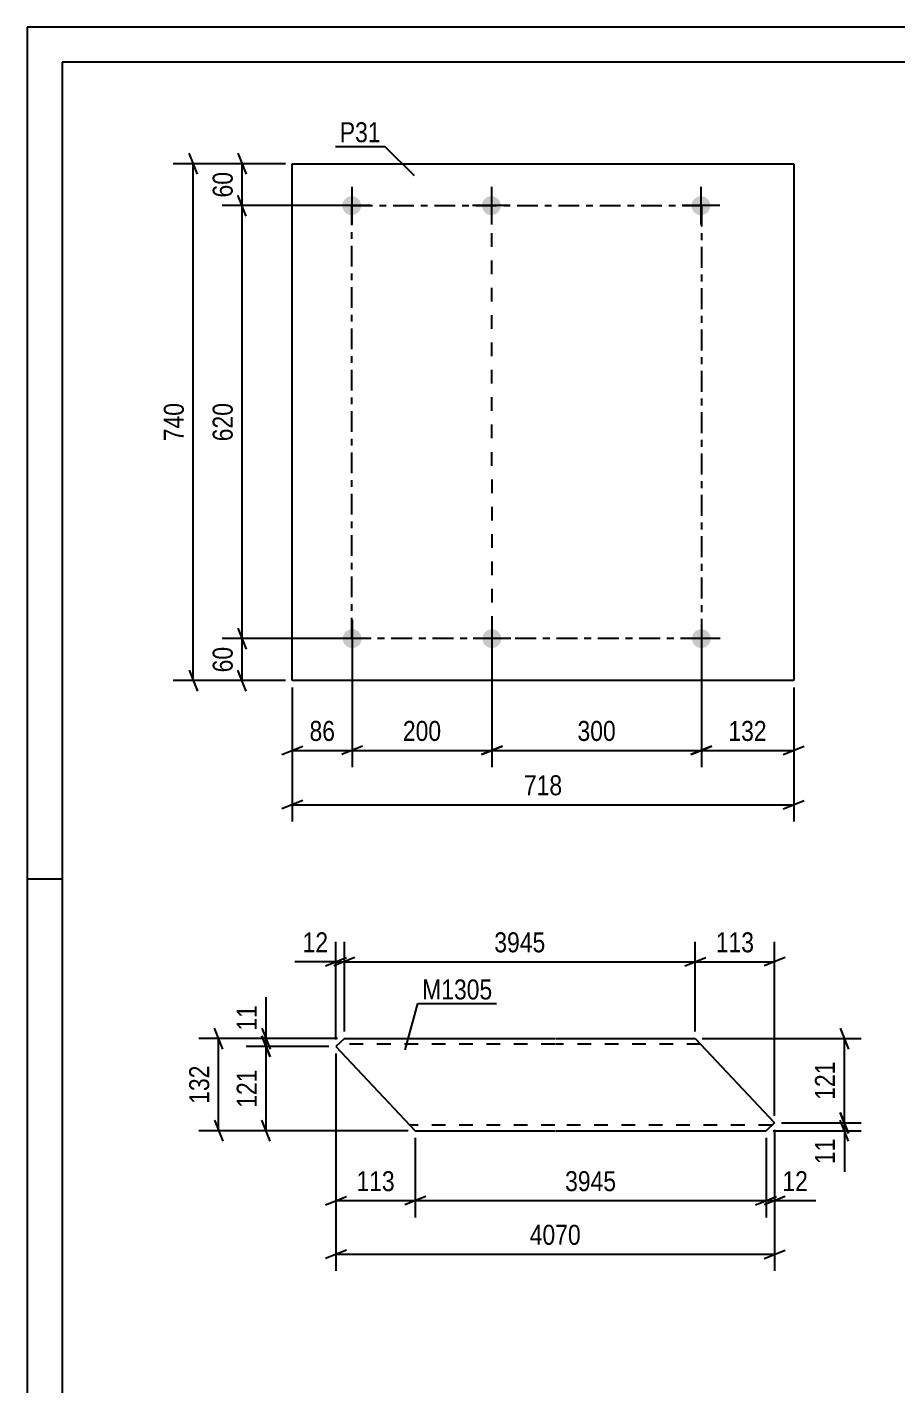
# Model space of a CAD drawing. Header units: millimetres. Extents: x 0 to 3655, y 0 to 1045.
# Drawn here: x 0 to 124.5, y 225.6 to 420 of the extents above; entities that cross this region are included whole.
import ezdxf

# ---------------------------------------------------------------- set-up
doc = ezdxf.new("R2010")
doc.units = ezdxf.units.MM
doc.linetypes.add('DXK_LINE_DOT2', pattern=[3.9198, 1.9599, -1.9599])
doc.linetypes.add('DXK_LINE_DOT3', pattern=[5.9187, 2.979, -0.9799, 0.9799, -0.9799])
doc.styles.add('Arial Narrow', font='ARIALN.TTF', dxfattribs={"height": 0.2})

# ---------------------------------------------------------------- blocks, each defined once
blk = doc.blocks.new('Unknown-570387827-1134')
at = {"color": 5, "linetype": 'Continuous'}
for p, q in [((594, 420), (0, 420)), ((0, 420), (0, 0)), ((589, 415), (5, 415)), ((5, 415), (5, 5)), ((5, 298), (0, 298))]:
    blk.add_line(p, q, dxfattribs=at)
blk = doc.blocks.new('Part-570387827-2112 - 2096')
at = {"color": 2, "linetype": 'Continuous'}
for p, q in [((45.42, 275.17), (44.22, 274.04)), ((45.42, 275.17), (75.57, 275.17)), ((75.67, 275.17), (95.67, 275.17)), ((95.67, 275.17), (107.02, 263.1)), ((44.22, 274.04), (55.57, 261.97)), ((107.02, 263.1), (105.81, 261.97)), ((55.57, 261.97), (75.57, 261.97)), ((75.67, 261.97), (105.81, 261.97))]:
    blk.add_line(p, q, dxfattribs=at)
at = {"color": 7, "linetype": 'DXK_LINE_DOT2'}
for p, q in [((75.57, 274.37), (44.57, 274.37)), ((96.42, 274.37), (75.67, 274.37)), ((75.57, 262.77), (54.82, 262.77)), ((106.66, 262.77), (75.67, 262.77))]:
    blk.add_line(p, q, dxfattribs=at)
blk = doc.blocks.new('Bolt-570387827-3873 - 3839')
at = {"linetype": 'Continuous'}
for points in [[(46.54, 331.09, -1), (46.54, 333.79, -1)], [(66.54, 331.09, -1), (66.54, 333.79, -1)], [(96.54, 331.09, -1), (96.54, 333.79, -1)]]:
    blk.add_hatch(color=1, dxfattribs=at).paths.add_polyline_path(points)
at = {"color": 1, "linetype": 'Continuous'}
for p, q in [((46.54, 335.14), (46.54, 329.74)), ((66.54, 335.14), (66.54, 329.74)), ((96.54, 335.14), (96.54, 329.74)), ((49.24, 332.44), (43.84, 332.44)), ((69.24, 332.44), (63.84, 332.44)), ((99.24, 332.44), (93.84, 332.44))]:
    blk.add_line(p, q, dxfattribs=at)
blk = doc.blocks.new('Bolt-570387827-3878 - 3839')
at = {"linetype": 'Continuous'}
for points in [[(46.47, 393.09, -1), (46.47, 395.79, -1)], [(66.47, 393.09, -1), (66.47, 395.79, -1)], [(96.47, 393.09, -1), (96.47, 395.79, -1)]]:
    blk.add_hatch(color=1, dxfattribs=at).paths.add_polyline_path(points)
at = {"color": 1, "linetype": 'Continuous'}
for p, q in [((46.47, 397.14), (46.47, 391.74)), ((66.47, 397.14), (66.47, 391.74)), ((96.47, 397.14), (96.47, 391.74)), ((49.17, 394.44), (43.77, 394.44)), ((69.17, 394.44), (63.77, 394.44)), ((99.17, 394.44), (93.77, 394.44))]:
    blk.add_line(p, q, dxfattribs=at)
blk = doc.blocks.new('Part-570387827-3893 - 3839')
at = {"color": 2, "linetype": 'Continuous'}
for p, q in [((37.97, 326.44), (37.97, 400.44)), ((37.97, 400.44), (109.77, 400.44)), ((109.77, 400.44), (109.77, 326.44)), ((109.77, 326.44), (37.97, 326.44))]:
    blk.add_line(p, q, dxfattribs=at)
blk = doc.blocks.new('Rectangle-570387827-4001 - 3839')
at = {"color": 1, "linetype": 'DXK_LINE_DOT3'}
blk.add_lwpolyline([(46.47, 394.44), (96.54, 394.44), (96.54, 332.44), (46.47, 332.44), (46.47, 394.44)], close=True, dxfattribs=at)
blk = doc.blocks.new('Line-570387827-3990 - 3839')
at = {"color": 1, "linetype": 'DXK_LINE_DOT2'}
blk.add_line((66.47, 394.44), (66.54, 332.44), dxfattribs=at)
blk = doc.blocks.new('StraightDimension-570387827-2255 - 2096')
at = {"color": 7, "linetype": 'Continuous'}
for p, q in [((44.22, 273.04), (44.22, 249.57)), ((55.57, 260.97), (55.57, 249.57)), ((42.72, 251.37), (45.72, 252.57)), ((44.22, 251.97), (55.57, 251.97)), ((57.07, 252.57), (54.07, 251.37))]:
    blk.add_line(p, q, dxfattribs=at)
at = {"color": 0}
blk.add_wipeout([(53.24, 252.72), (53.24, 256.92), (46.55, 256.92), (46.55, 252.72)], dxfattribs=at)
at = {"color": 3, "style": 'Arial Narrow'}
blk.add_text('113', height=2.863, dxfattribs=at).set_placement((47.15, 253.32))
blk = doc.blocks.new('StraightDimension-570387827-2191 - 2096')
at = {"color": 7, "linetype": 'Continuous'}
for p, q in [((116.42, 264.6), (117.62, 261.6)), ((108.02, 263.1), (119.42, 263.1)), ((117.62, 260.47), (116.42, 263.47)), ((117.02, 261.97), (117.02, 263.1)), ((106.81, 261.97), (119.42, 261.97))]:
    blk.add_line(p, q, dxfattribs=at)
at = {"color": 0}
blk.add_wipeout([(116.27, 261.45), (112.07, 261.45), (112.07, 256.59), (116.27, 256.59)], dxfattribs=at)
at = {"color": 7, "linetype": 'Continuous'}
blk.add_line((117.02, 261.97), (117.02, 256.07), dxfattribs=at)
blk.add_line((117.02, 261.97), (117.02, 256.07), dxfattribs=at)
at = {"color": 3, "style": 'Arial Narrow'}
blk.add_text('11', height=2.863, rotation=90.0002, dxfattribs=at).set_placement((115.67, 257.19))
blk = doc.blocks.new('StraightDimension-570387827-2144 - 2096')
at = {"color": 7, "linetype": 'Continuous'}
for p, q in [((95.67, 276.17), (95.67, 289.02)), ((107.02, 264.1), (107.02, 289.02)), ((94.17, 285.57), (97.17, 286.77)), ((95.67, 286.17), (107.02, 286.17)), ((108.52, 286.77), (105.52, 285.57))]:
    blk.add_line(p, q, dxfattribs=at)
at = {"color": 0}
blk.add_wipeout([(104.68, 286.92), (104.68, 291.12), (98, 291.12), (98, 286.92)], dxfattribs=at)
at = {"color": 3, "style": 'Arial Narrow'}
blk.add_text('113', height=2.863, dxfattribs=at).set_placement((98.6, 287.52))
blk = doc.blocks.new('StraightDimension-570387827-2128 - 2096')
at = {"color": 7, "linetype": 'Continuous'}
for p, q in [((45.42, 276.17), (45.42, 289.02)), ((95.67, 276.17), (95.67, 289.02)), ((46.92, 286.77), (43.92, 285.57)), ((45.42, 286.17), (95.67, 286.17)), ((94.17, 285.57), (97.17, 286.77))]:
    blk.add_line(p, q, dxfattribs=at)
at = {"color": 0}
blk.add_wipeout([(74.8, 286.92), (74.8, 291.12), (66.29, 291.12), (66.29, 286.92)], dxfattribs=at)
at = {"color": 3, "style": 'Arial Narrow'}
blk.add_text('3945', height=2.863, dxfattribs=at).set_placement((66.89, 287.52))
blk = doc.blocks.new('StraightDimension-570387827-2115 - 2096')
at = {"color": 7, "linetype": 'Continuous'}
for p, q in [((44.22, 275.04), (44.22, 289.02)), ((45.42, 276.17), (45.42, 289.02)), ((42.72, 285.57), (45.72, 286.77)), ((46.92, 286.77), (43.92, 285.57)), ((44.22, 286.17), (45.42, 286.17))]:
    blk.add_line(p, q, dxfattribs=at)
at = {"color": 0}
blk.add_wipeout([(43.69, 286.92), (43.69, 291.12), (38.84, 291.12), (38.84, 286.92)], dxfattribs=at)
at = {"color": 7, "linetype": 'Continuous'}
blk.add_line((44.22, 286.17), (38.31, 286.17), dxfattribs=at)
blk.add_line((44.22, 286.17), (38.31, 286.17), dxfattribs=at)
at = {"color": 3, "style": 'Arial Narrow'}
blk.add_text('12', height=2.863, dxfattribs=at).set_placement((39.44, 287.52))
blk = doc.blocks.new('StraightDimension-570387827-2174 - 2096')
at = {"color": 7, "linetype": 'Continuous'}
for p, q in [((33.62, 275.54), (34.82, 272.54)), ((43.22, 274.04), (31.37, 274.04)), ((34.22, 261.97), (34.22, 274.04)), ((34.82, 260.47), (33.62, 263.47)), ((54.57, 261.97), (31.37, 261.97))]:
    blk.add_line(p, q, dxfattribs=at)
at = {"color": 0}
blk.add_wipeout([(33.47, 271.35), (29.27, 271.35), (29.27, 264.66), (33.47, 264.66)], dxfattribs=at)
at = {"color": 3, "style": 'Arial Narrow'}
blk.add_text('121', height=2.863, rotation=90.0002, dxfattribs=at).set_placement((32.87, 265.26))
blk = doc.blocks.new('StraightDimension-570387827-2158 - 2096')
at = {"color": 7, "linetype": 'Continuous'}
for p, q in [((33.62, 276.67), (34.82, 273.67)), ((44.42, 275.17), (31.37, 275.17)), ((34.82, 272.54), (33.62, 275.54)), ((34.22, 274.04), (34.22, 275.17)), ((43.22, 274.04), (31.37, 274.04))]:
    blk.add_line(p, q, dxfattribs=at)
at = {"color": 0}
blk.add_wipeout([(33.47, 280.55), (29.27, 280.55), (29.27, 275.7), (33.47, 275.7)], dxfattribs=at)
at = {"color": 7, "linetype": 'Continuous'}
blk.add_line((34.22, 275.17), (34.22, 281.08), dxfattribs=at)
blk.add_line((34.22, 275.17), (34.22, 281.08), dxfattribs=at)
at = {"color": 3, "style": 'Arial Narrow'}
blk.add_text('11', height=2.863, rotation=90.0002, dxfattribs=at).set_placement((32.87, 276.3))
blk = doc.blocks.new('StraightDimension-570387827-2207 - 2096')
at = {"color": 7, "linetype": 'Continuous'}
for p, q in [((116.42, 276.67), (117.62, 273.67)), ((96.67, 275.17), (119.42, 275.17)), ((117.02, 263.1), (117.02, 275.17)), ((117.62, 261.6), (116.42, 264.6)), ((108.02, 263.1), (119.42, 263.1))]:
    blk.add_line(p, q, dxfattribs=at)
at = {"color": 0}
blk.add_wipeout([(116.27, 272.48), (112.07, 272.48), (112.07, 265.8), (116.27, 265.8)], dxfattribs=at)
at = {"color": 3, "style": 'Arial Narrow'}
blk.add_text('121', height=2.863, rotation=90.0002, dxfattribs=at).set_placement((115.67, 266.4))
blk = doc.blocks.new('StraightDimension-570387827-2224 - 2096')
at = {"color": 7, "linetype": 'Continuous'}
for p, q in [((44.22, 273.04), (44.22, 241.89)), ((107.02, 262.1), (107.02, 241.89)), ((45.72, 244.89), (42.72, 243.69)), ((44.22, 244.29), (107.02, 244.29)), ((105.52, 243.69), (108.52, 244.89))]:
    blk.add_line(p, q, dxfattribs=at)
at = {"color": 0}
blk.add_wipeout([(79.87, 245.04), (79.87, 249.24), (71.36, 249.24), (71.36, 245.04)], dxfattribs=at)
at = {"color": 3, "style": 'Arial Narrow'}
blk.add_text('4070', height=2.863, dxfattribs=at).set_placement((71.96, 245.64))
blk = doc.blocks.new('StraightDimension-570387827-2235 - 2096')
at = {"color": 7, "linetype": 'Continuous'}
for p, q in [((28.02, 273.67), (26.82, 276.67)), ((44.42, 275.17), (24.57, 275.17)), ((27.42, 261.97), (27.42, 275.17)), ((26.82, 263.47), (28.02, 260.47)), ((54.57, 261.97), (24.57, 261.97))]:
    blk.add_line(p, q, dxfattribs=at)
at = {"color": 0}
blk.add_wipeout([(26.67, 271.92), (22.47, 271.92), (22.47, 265.23), (26.67, 265.23)], dxfattribs=at)
at = {"color": 3, "style": 'Arial Narrow'}
blk.add_text('132', height=2.863, rotation=90.0002, dxfattribs=at).set_placement((26.07, 265.83))
blk = doc.blocks.new('StraightDimension-570387827-2268 - 2096')
at = {"color": 7, "linetype": 'Continuous'}
for p, q in [((55.57, 260.97), (55.57, 249.57)), ((105.81, 260.97), (105.81, 249.57)), ((57.07, 252.57), (54.07, 251.37)), ((55.57, 251.97), (105.81, 251.97)), ((104.31, 251.37), (107.31, 252.57))]:
    blk.add_line(p, q, dxfattribs=at)
at = {"color": 0}
blk.add_wipeout([(84.95, 252.72), (84.95, 256.92), (76.43, 256.92), (76.43, 252.72)], dxfattribs=at)
at = {"color": 3, "style": 'Arial Narrow'}
blk.add_text('3945', height=2.863, dxfattribs=at).set_placement((77.03, 253.32))
blk = doc.blocks.new('StraightDimension-570387827-2284 - 2096')
at = {"color": 7, "linetype": 'Continuous'}
for p, q in [((105.81, 260.97), (105.81, 249.57)), ((107.02, 262.1), (107.02, 249.57)), ((104.31, 251.37), (107.31, 252.57)), ((108.52, 252.57), (105.52, 251.37)), ((105.81, 251.97), (107.02, 251.97))]:
    blk.add_line(p, q, dxfattribs=at)
at = {"color": 0}
blk.add_wipeout([(112.4, 252.72), (112.4, 256.92), (107.54, 256.92), (107.54, 252.72)], dxfattribs=at)
at = {"color": 7, "linetype": 'Continuous'}
blk.add_line((107.02, 251.97), (112.92, 251.97), dxfattribs=at)
blk.add_line((107.02, 251.97), (112.92, 251.97), dxfattribs=at)
at = {"color": 3, "style": 'Arial Narrow'}
blk.add_text('12', height=2.863, dxfattribs=at).set_placement((108.14, 253.32))
blk = doc.blocks.new('StraightDimension-570387827-3906 - 3839')
at = {"color": 7, "linetype": 'Continuous'}
for p, q in [((96.54, 331.44), (96.54, 314.04)), ((109.77, 325.44), (109.77, 314.04)), ((98.04, 317.04), (95.04, 315.84)), ((108.27, 315.84), (111.27, 317.04)), ((96.54, 316.44), (109.77, 316.44))]:
    blk.add_line(p, q, dxfattribs=at)
at = {"color": 0}
blk.add_wipeout([(106.5, 317.19), (106.5, 321.39), (99.81, 321.39), (99.81, 317.19)], dxfattribs=at)
at = {"color": 3, "style": 'Arial Narrow'}
blk.add_text('132', height=2.863, dxfattribs=at).set_placement((100.41, 317.79))
blk = doc.blocks.new('StraightDimension-570387827-3937 - 3839')
at = {"color": 7, "linetype": 'Continuous'}
for p, q in [((30.18, 333.94), (31.38, 330.94)), ((45.54, 332.44), (27.93, 332.44)), ((30.78, 326.44), (30.78, 332.44)), ((31.38, 324.94), (30.18, 327.94)), ((36.97, 326.44), (27.93, 326.44))]:
    blk.add_line(p, q, dxfattribs=at)
at = {"color": 0}
blk.add_wipeout([(30.03, 331.87), (25.83, 331.87), (25.83, 327.01), (30.03, 327.01)], dxfattribs=at)
at = {"color": 3, "style": 'Arial Narrow'}
blk.add_text('60', height=2.863, rotation=90.0002, dxfattribs=at).set_placement((29.43, 327.61))
blk = doc.blocks.new('StraightDimension-570387827-3895 - 3839')
at = {"color": 7, "linetype": 'Continuous'}
for p, q in [((37.97, 325.44), (37.97, 306.26)), ((109.77, 325.44), (109.77, 306.26)), ((39.47, 309.26), (36.47, 308.06)), ((108.27, 308.06), (111.27, 309.26)), ((37.97, 308.66), (109.77, 308.66))]:
    blk.add_line(p, q, dxfattribs=at)
at = {"color": 0}
blk.add_wipeout([(77.21, 309.41), (77.21, 313.61), (70.53, 313.61), (70.53, 309.41)], dxfattribs=at)
at = {"color": 3, "style": 'Arial Narrow'}
blk.add_text('718', height=2.863, dxfattribs=at).set_placement((71.13, 310.01))
blk = doc.blocks.new('StraightDimension-570387827-3923 - 3839')
at = {"color": 7, "linetype": 'Continuous'}
for p, q in [((46.54, 331.44), (46.54, 314.04)), ((37.97, 325.44), (37.97, 314.04)), ((36.47, 315.84), (39.47, 317.04)), ((48.04, 317.04), (45.04, 315.84)), ((37.97, 316.44), (46.54, 316.44))]:
    blk.add_line(p, q, dxfattribs=at)
at = {"color": 0}
blk.add_wipeout([(44.68, 317.19), (44.68, 321.39), (39.83, 321.39), (39.83, 317.19)], dxfattribs=at)
at = {"color": 3, "style": 'Arial Narrow'}
blk.add_text('86', height=2.863, dxfattribs=at).set_placement((40.43, 317.79))
blk = doc.blocks.new('StraightDimension-570387827-3950 - 3839')
at = {"color": 7, "linetype": 'Continuous'}
for p, q in [((31.38, 392.94), (30.18, 395.94)), ((45.47, 394.44), (27.93, 394.44)), ((30.78, 332.44), (30.78, 394.44)), ((30.18, 333.94), (31.38, 330.94)), ((45.54, 332.44), (27.93, 332.44))]:
    blk.add_line(p, q, dxfattribs=at)
at = {"color": 0}
blk.add_wipeout([(30.03, 366.78), (25.83, 366.78), (25.83, 360.1), (30.03, 360.1)], dxfattribs=at)
at = {"color": 3, "style": 'Arial Narrow'}
blk.add_text('620', height=2.863, rotation=90.0002, dxfattribs=at).set_placement((29.43, 360.7))
blk = doc.blocks.new('StraightDimension-570387827-6472 - 3839')
at = {"color": 7, "linetype": 'Continuous'}
for p, q in [((66.54, 331.44), (66.54, 314.04)), ((96.54, 331.44), (96.54, 314.04)), ((68.04, 317.04), (65.04, 315.84)), ((95.04, 315.84), (98.04, 317.04)), ((66.54, 316.44), (96.54, 316.44))]:
    blk.add_line(p, q, dxfattribs=at)
at = {"color": 0}
blk.add_wipeout([(84.88, 317.19), (84.88, 321.39), (78.2, 321.39), (78.2, 317.19)], dxfattribs=at)
at = {"color": 3, "style": 'Arial Narrow'}
blk.add_text('300', height=2.863, dxfattribs=at).set_placement((78.8, 317.79))
blk = doc.blocks.new('StraightDimension-570387827-3966 - 3839')
at = {"color": 7, "linetype": 'Continuous'}
for p, q in [((30.18, 401.94), (31.38, 398.94)), ((36.97, 400.44), (27.93, 400.44)), ((30.78, 394.44), (30.78, 400.44)), ((31.38, 392.94), (30.18, 395.94)), ((45.47, 394.44), (27.93, 394.44))]:
    blk.add_line(p, q, dxfattribs=at)
at = {"color": 0}
blk.add_wipeout([(30.03, 399.87), (25.83, 399.87), (25.83, 395.01), (30.03, 395.01)], dxfattribs=at)
at = {"color": 3, "style": 'Arial Narrow'}
blk.add_text('60', height=2.863, rotation=90.0002, dxfattribs=at).set_placement((29.43, 395.61))
blk = doc.blocks.new('StraightDimension-570387827-3980 - 3839')
at = {"color": 7, "linetype": 'Continuous'}
for p, q in [((24.38, 398.94), (23.18, 401.94)), ((36.97, 400.44), (20.93, 400.44)), ((23.78, 326.44), (23.78, 400.44)), ((23.18, 327.94), (24.38, 324.94)), ((36.97, 326.44), (20.93, 326.44))]:
    blk.add_line(p, q, dxfattribs=at)
at = {"color": 0}
blk.add_wipeout([(23.03, 366.78), (18.83, 366.78), (18.83, 360.1), (23.03, 360.1)], dxfattribs=at)
at = {"color": 3, "style": 'Arial Narrow'}
blk.add_text('740', height=2.863, rotation=90.0002, dxfattribs=at).set_placement((22.43, 360.7))
blk = doc.blocks.new('StraightDimension-570387827-6470 - 3839')
at = {"color": 7, "linetype": 'Continuous'}
for p, q in [((46.54, 331.44), (46.54, 314.04)), ((66.54, 331.44), (66.54, 314.04)), ((48.04, 317.04), (45.04, 315.84)), ((65.04, 315.84), (68.04, 317.04)), ((46.54, 316.44), (66.54, 316.44))]:
    blk.add_line(p, q, dxfattribs=at)
at = {"color": 0}
blk.add_wipeout([(59.88, 317.19), (59.88, 321.39), (53.2, 321.39), (53.2, 317.19)], dxfattribs=at)
at = {"color": 3, "style": 'Arial Narrow'}
blk.add_text('200', height=2.863, dxfattribs=at).set_placement((53.8, 317.79))
blk = doc.blocks.new('Mark-570387827-2108 - 2096')
at = {"color": 0}
blk.add_wipeout([(66.61, 280.77), (66.61, 283.77), (56.56, 283.77), (56.56, 280.77)], dxfattribs=at)
blk.add_wipeout([(66.61, 280.77), (66.61, 283.77), (56.56, 283.77), (56.56, 280.77)], dxfattribs=at)
at = {"color": 30, "linetype": 'Continuous'}
for p, q in [((54.12, 273.54), (55.96, 280.17)), ((55.96, 280.17), (67.21, 280.17))]:
    blk.add_line(p, q, dxfattribs=at)
at = {"color": 3, "style": 'Arial Narrow'}
blk.add_text('M1305', height=2.863, dxfattribs=at).set_placement((56.56, 280.77))
blk = doc.blocks.new('Mark-570387827-3889 - 3839')
at = {"color": 0}
blk.add_wipeout([(50.61, 403.52), (50.61, 406.52), (44.77, 406.52), (44.77, 403.52)], dxfattribs=at)
blk.add_wipeout([(50.61, 403.52), (50.61, 406.52), (44.77, 406.52), (44.77, 403.52)], dxfattribs=at)
at = {"color": 30, "linetype": 'Continuous'}
for p in [(44.17, 402.92), (55.47, 398.7)]:
    blk.add_line(p, (51.21, 402.92), dxfattribs=at)
at = {"color": 3, "style": 'Arial Narrow'}
blk.add_text('P31', height=2.863, dxfattribs=at).set_placement((44.77, 403.52))

msp = doc.modelspace()

# ---------------------------------------------------------------- block references
for name in ['Unknown-570387827-1134', 'Part-570387827-3893 - 3839', 'Bolt-570387827-3878 - 3839', 'Rectangle-570387827-4001 - 3839', 'Line-570387827-3990 - 3839', 'Bolt-570387827-3873 - 3839', 'Part-570387827-2112 - 2096']:
    msp.add_blockref(name, (0, 0))

# ---------------------------------------------------------------- next in the draw order: block references
for name in ['StraightDimension-570387827-3937 - 3839', 'StraightDimension-570387827-3906 - 3839', 'StraightDimension-570387827-2255 - 2096', 'StraightDimension-570387827-2191 - 2096']:
    msp.add_blockref(name, (0, 0))

# ---------------------------------------------------------------- next in the draw order: block references
for name in ['StraightDimension-570387827-3895 - 3839', 'StraightDimension-570387827-2144 - 2096']:
    msp.add_blockref(name, (0, 0))

# ---------------------------------------------------------------- next in the draw order: block references
for name in ['StraightDimension-570387827-3923 - 3839', 'StraightDimension-570387827-6472 - 3839', 'StraightDimension-570387827-2128 - 2096']:
    msp.add_blockref(name, (0, 0))

# ---------------------------------------------------------------- next in the draw order: block references
for name in ['StraightDimension-570387827-3950 - 3839', 'StraightDimension-570387827-2115 - 2096', 'StraightDimension-570387827-2207 - 2096']:
    msp.add_blockref(name, (0, 0))

# ---------------------------------------------------------------- next in the draw order: block references
for name in ['StraightDimension-570387827-3966 - 3839', 'StraightDimension-570387827-6470 - 3839', 'StraightDimension-570387827-2174 - 2096']:
    msp.add_blockref(name, (0, 0))

# ---------------------------------------------------------------- next in the draw order: block references
for name in ['Mark-570387827-3889 - 3839', 'StraightDimension-570387827-3980 - 3839', 'StraightDimension-570387827-2158 - 2096']:
    msp.add_blockref(name, (0, 0))

# ---------------------------------------------------------------- next in the draw order: block references
msp.add_blockref('StraightDimension-570387827-2224 - 2096', (0, 0))

# ---------------------------------------------------------------- next in the draw order: block references
msp.add_blockref('StraightDimension-570387827-2235 - 2096', (0, 0))

# ---------------------------------------------------------------- next in the draw order: block references
for name in ['Mark-570387827-2108 - 2096', 'StraightDimension-570387827-2268 - 2096']:
    msp.add_blockref(name, (0, 0))

# ---------------------------------------------------------------- next in the draw order: block references
msp.add_blockref('StraightDimension-570387827-2284 - 2096', (0, 0))

doc.saveas('drawing.dxf')
